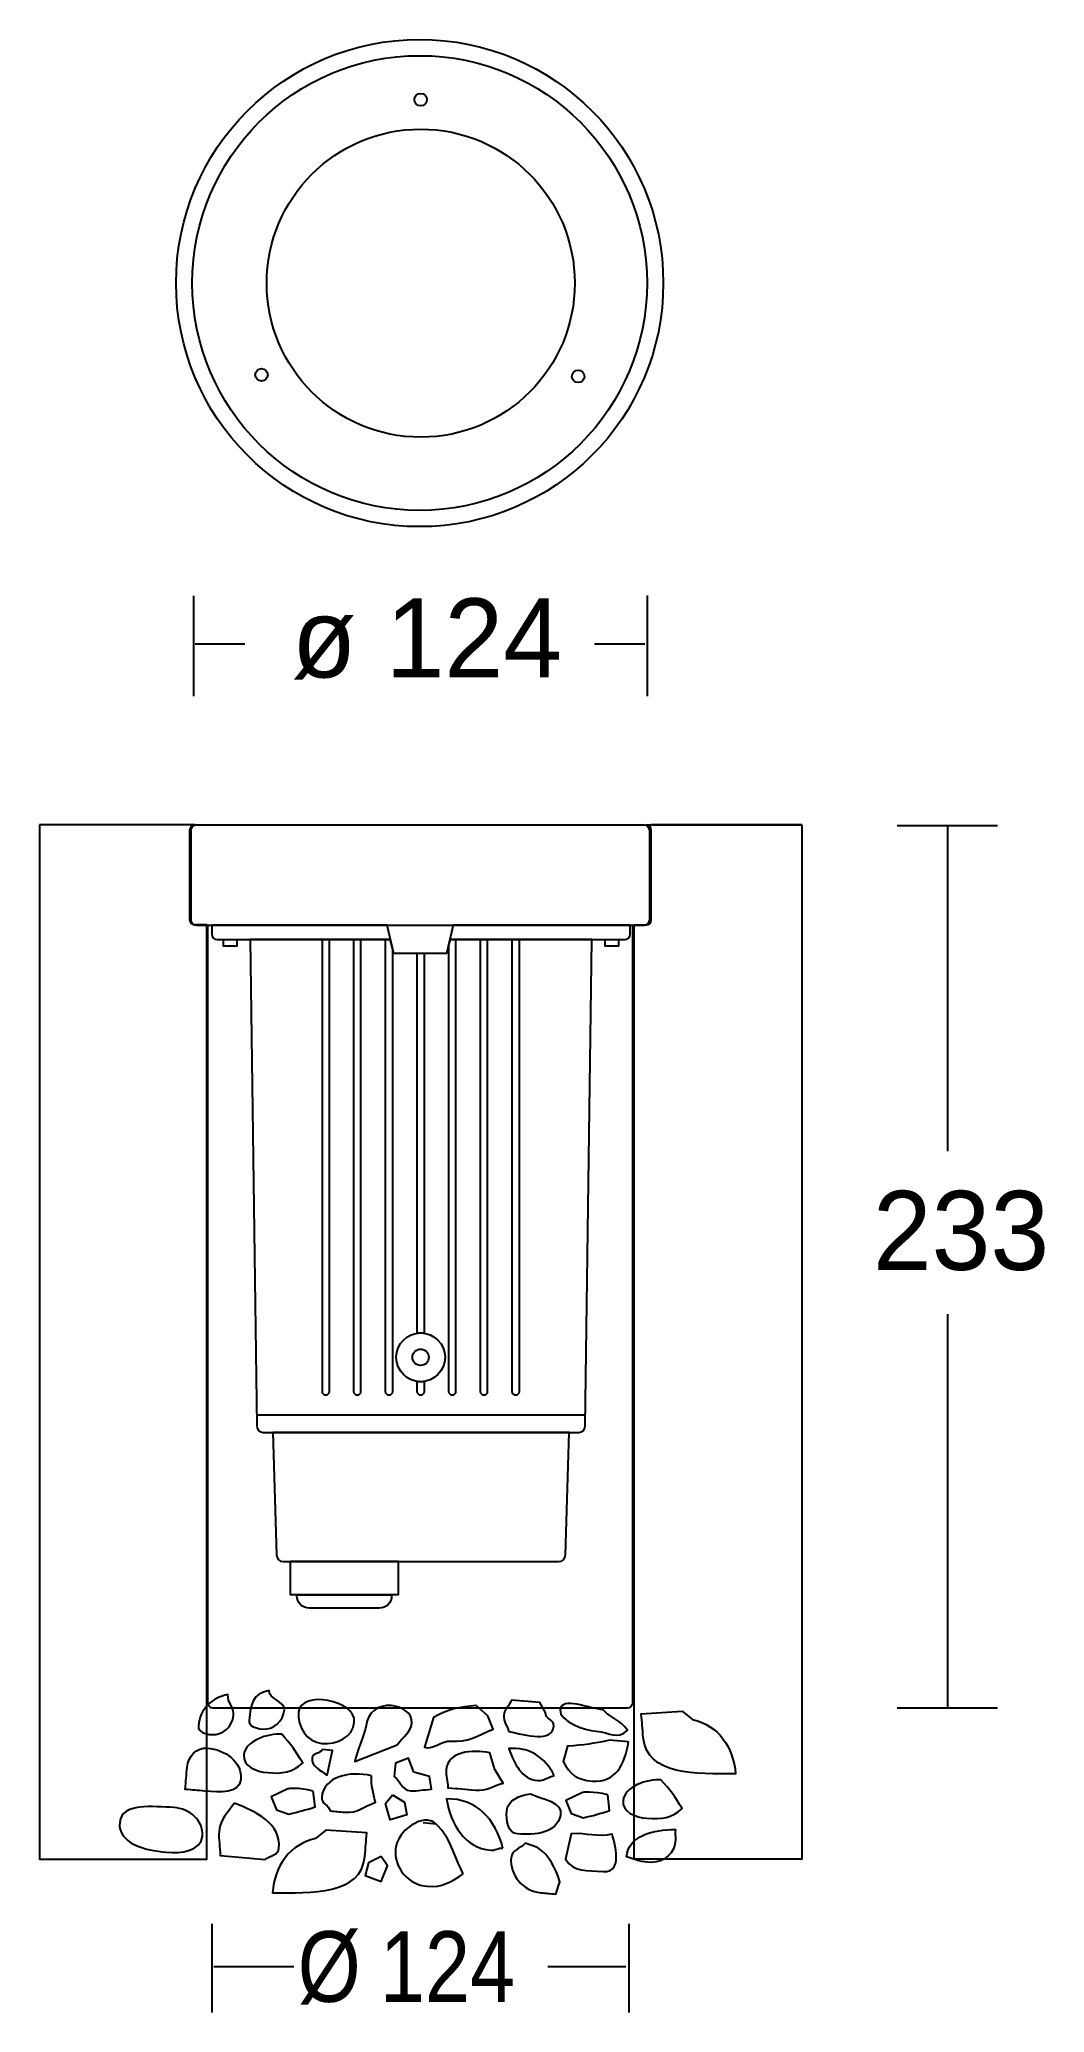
# Model space of a CAD drawing. Extents: x 24 to 119, y 75 to 261.
import ezdxf

# ---------------------------------------------------------------- set-up
doc = ezdxf.new("R2010")
doc.units = 0
doc.layers.add('LIVELLO_1', color=160, linetype='Continuous')
doc.styles.add('STD', font='txt')

# ---------------------------------------------------------------- blocks, each defined once
blk = doc.blocks.new('AI9-BLK5')
at = {"layer": 'LIVELLO_1', "color": 7}
blk.add_line((-0.41, -2.86), (0.78, -2.97), dxfattribs=at)
for points in [[(-3.31, -0.23), (-2.17, -0.92), (-1.97, -2.13), (-3.52, -2.59), (-3.98, -1.06)], [(-4.38, -6.04), (-5.58, -6.64), (-5.87, -7.83), (-4.38, -8.42), (-3.78, -6.93)]]:
    blk.add_lwpolyline(points, close=True, dxfattribs=at)
for points, knots in [([(-13.5, 7.78), (-13.6, 6.7), (-14.5, 5.87), (-15.58, 5.96), (-16.14, 6.01), (-16.87, 6.2), (-16.82, 6.76), (-16.68, 8.36), (-16.49, 9.28), (-14.93, 9.58), (-15, 8.81), (-13.43, 8.55), (-13.5, 7.78)], [0, 0, 0, 0, 1, 1, 1, 2, 2, 2, 3, 3, 3, 4, 4, 4, 4]), ([(-6.91, 6.6), (-7.04, 5.18), (-8.54, 4.49), (-9.97, 4.61), (-11.4, 4.74), (-12.28, 6.16), (-12.15, 7.58), (-11.97, 9.65), (-6.73, 8.67), (-6.91, 6.6)], [0, 0, 0, 0, 1, 1, 1, 2, 2, 2, 3, 3, 3, 3]), ([(-18.28, 7.25), (-18.38, 6.17), (-19.28, 5.34), (-20.36, 5.43), (-20.93, 5.48), (-21.65, 5.68), (-21.6, 6.24), (-21.46, 7.83), (-20.36, 8.91), (-18.81, 9.2), (-18.88, 8.43), (-18.22, 8.03), (-18.28, 7.25)], [0, 0, 0, 0, 1, 1, 1, 2, 2, 2, 3, 3, 3, 4, 4, 4, 4]), ([(-1.49, 6.52), (-1.57, 5.56), (-2.35, 5.25), (-2.87, 4.48), (-2.87, 4.48), (-6.86, 2.9), (-6.86, 2.9), (-6.81, 3.49), (-5.84, 5.71), (-5.78, 6.3), (-5.68, 7.48), (-4.63, 8.28), (-3.44, 8.18), (-2.48, 8.1), (-1.4, 7.48), (-1.49, 6.52)], [0, 0, 0, 0, 1, 1, 1, 2, 2, 2, 3, 3, 3, 4, 4, 4, 5, 5, 5, 5]), ([(5.67, 7.2), (5.67, 7.2), (6.16, 5.96), (6.16, 5.96), (4.76, 5.34), (3.73, 4.68), (2.16, 4.82), (1.42, 4.88), (0.34, 3.96), (-0.31, 4.24), (-0.31, 4.24), (0.56, 7.04), (0.56, 7.04), (1.83, 7.83), (3.04, 8.02), (4.56, 8.19), (4.56, 8.19), (5.67, 7.2), (5.67, 7.2)], [0, 0, 0, 0, 1, 1, 1, 2, 2, 2, 3, 3, 3, 4, 4, 4, 5, 5, 5, 6, 6, 6, 6]), ([(11.1, 7.51), (11.04, 6.91), (11.94, 6.84), (11.89, 6.24), (11.74, 4.62), (9.26, 5.43), (7.64, 5.72), (7.54, 6.25), (7.12, 6.66), (7.17, 7.25), (7.23, 7.84), (7.71, 8.17), (7.9, 8.68), (7.9, 8.68), (10.58, 8.45), (10.58, 8.45), (10.58, 8.45), (11.1, 7.51), (11.1, 7.51)], [0, 0, 0, 0, 1, 1, 1, 2, 2, 2, 3, 3, 3, 4, 4, 4, 5, 5, 5, 6, 6, 6, 6]), ([(16.53, 7.76), (17.41, 6.86), (18.12, 6.89), (18.82, 5.84), (17.86, 4.92), (17.2, 5.64), (15.86, 5.75), (14.77, 5.84), (12.39, 6.69), (12.48, 7.76), (12.6, 9.05), (15.23, 7.88), (16.53, 7.76)], [0, 0, 0, 0, 1, 1, 1, 2, 2, 2, 3, 3, 3, 4, 4, 4, 4]), ([(23.99, 7.65), (23.99, 7.65), (20.12, 7.39), (20.12, 7.39), (20.2, 6.5), (20.23, 6.06), (20.31, 5.17), (20.63, 1.55), (25.34, 1.73), (29.01, 1.75), (28.79, 4.27), (27.41, 6.31), (24.96, 6.85), (24.96, 6.85), (23.99, 7.65), (23.99, 7.65)], [0, 0, 0, 0, 1, 1, 1, 2, 2, 2, 3, 3, 3, 4, 4, 4, 5, 5, 5, 5]), ([(-13.75, 5.46), (-12.87, 4.56), (-12.45, 3.83), (-11.76, 2.77), (-12.71, 1.86), (-13.73, 1.73), (-15.07, 1.85), (-16.15, 1.94), (-17.42, 2.44), (-17.32, 3.52), (-17.21, 4.81), (-15.05, 5.58), (-13.75, 5.46)], [0, 0, 0, 0, 1, 1, 1, 2, 2, 2, 3, 3, 3, 4, 4, 4, 4]), ([(-20.76, 4.17), (-21.75, 4.25), (-22.57, 3.37), (-22.66, 2.38), (-22.73, 1.56), (-22.77, 1.09), (-22.84, 0.27), (-22.11, 0.21), (-21.72, 0.17), (-20.98, 0.11), (-19.6, -0.01), (-17.73, -0.18), (-17.61, 1.2), (-17.46, 2.89), (-19.07, 4.02), (-20.76, 4.17)], [0, 0, 0, 0, 1, 1, 1, 2, 2, 2, 3, 3, 3, 4, 4, 4, 5, 5, 5, 5]), ([(-9.92, 4.03), (-9.92, 4.03), (-8.95, 3.94), (-8.95, 3.94), (-8.95, 3.94), (-9.46, 1.6), (-9.46, 1.6), (-10.09, 2.1), (-10.96, 2.4), (-10.89, 3.22), (-10.85, 3.66), (-10.1, 3.67), (-9.92, 4.03)], [0, 0, 0, 0, 1, 1, 1, 2, 2, 2, 3, 3, 3, 4, 4, 4, 4]), ([(6.33, 2.13), (6.33, 2.13), (7.12, 0.87), (7.12, 0.87), (6.12, 0.58), (5.55, 0.11), (4.51, 0.2), (3.47, 0.29), (2.95, 0.34), (1.91, 0.43), (1.89, 1.1), (1.7, 1.49), (1.76, 2.15), (1.91, 3.86), (4.17, 4.03), (5.87, 3.73), (5.87, 3.73), (6.33, 2.13), (6.33, 2.13)], [0, 0, 0, 0, 1, 1, 1, 2, 2, 2, 3, 3, 3, 4, 4, 4, 5, 5, 5, 6, 6, 6, 6]), ([(11.93, 1.57), (11.39, 1.47), (10.98, 1.06), (10.38, 1.11), (8.82, 1.25), (8.19, 2.64), (7.65, 4.11), (9.54, 4.32), (11.1, 3.29), (11.93, 1.57)], [0, 0, 0, 0, 1, 1, 1, 2, 2, 2, 3, 3, 3, 3]), ([(18.92, 4.75), (18.58, 2.62), (17.68, 0.87), (15.52, 1.06), (14.03, 1.18), (13.47, 1.65), (12.76, 2.9), (12.76, 2.9), (13.18, 4.35), (13.18, 4.35), (14.77, 4.44), (15.61, 4.59), (17.13, 4.91), (17.13, 4.91), (18.92, 4.75), (18.92, 4.75)], [0, 0, 0, 0, 1, 1, 1, 2, 2, 2, 3, 3, 3, 4, 4, 4, 5, 5, 5, 5]), ([(-5.3, 1.56), (-5.31, 0.59), (-5.14, -0.02), (-4.92, -0.94), (-6.08, -1.36), (-6.59, -1.98), (-7.78, -1.88), (-8.3, -1.83), (-8.67, -1.8), (-9.19, -1.76), (-9.22, -1.23), (-10.04, -1.09), (-9.98, -0.49), (-9.81, 1.5), (-7.29, 2.03), (-5.3, 1.56)], [0, 0, 0, 0, 1, 1, 1, 2, 2, 2, 3, 3, 3, 4, 4, 4, 5, 5, 5, 5]), ([(-1.31, 1.91), (-1.31, 1.91), (0.16, 1.49), (0.16, 1.49), (0.16, 1.49), (0.35, 0.28), (0.35, 0.28), (-0.4, 0.27), (-0.87, 0.08), (-1.61, 0.15), (-2.43, 0.22), (-2.58, 1.05), (-3.14, 1.48), (-3.14, 1.48), (-3.03, 2.73), (-3.03, 2.73), (-3.03, 2.73), (-1.79, 3.22), (-1.79, 3.22), (-1.79, 3.22), (-1.31, 1.91), (-1.31, 1.91)], [0, 0, 0, 0, 1, 1, 1, 2, 2, 2, 3, 3, 3, 4, 4, 4, 5, 5, 5, 6, 6, 6, 7, 7, 7, 7]), ([(-10.78, 0.12), (-10.78, 0.12), (-10.61, -1.38), (-10.61, -1.38), (-11.54, -1.67), (-12.15, -1.84), (-13.07, -2.06), (-13.07, -2.06), (-14.24, -1.66), (-14.24, -1.66), (-14.24, -1.66), (-14.73, -0.43), (-14.73, -0.43), (-14.73, -0.43), (-13.16, 0.33), (-13.16, 0.33), (-13.16, 0.33), (-12.17, 0.47), (-10.78, 0.12)], [0, 0, 0, 0, 1, 1, 1, 2, 2, 2, 3, 3, 3, 4, 4, 4, 5, 5, 5, 6, 6, 6, 6]), ([(16.96, -0.23), (16.96, -0.23), (17.13, -1.73), (17.13, -1.73), (16.21, -2.02), (15.59, -2.19), (14.67, -2.41), (14.67, -2.41), (13.51, -2.01), (13.51, -2.01), (13.51, -2.01), (13.01, -0.78), (13.01, -0.78), (13.01, -0.78), (14.58, -0.02), (14.58, -0.02), (14.58, -0.02), (15.57, 0.12), (16.96, -0.23)], [0, 0, 0, 0, 1, 1, 1, 2, 2, 2, 3, 3, 3, 4, 4, 4, 5, 5, 5, 6, 6, 6, 6]), ([(21.98, 1.17), (22.87, 0.27), (23.28, -0.47), (23.97, -1.52), (23.02, -2.44), (22, -2.57), (20.66, -2.45), (19.58, -2.36), (18.31, -1.86), (18.41, -0.78), (18.52, 0.51), (20.68, 1.28), (21.98, 1.17)], [0, 0, 0, 0, 1, 1, 1, 2, 2, 2, 3, 3, 3, 4, 4, 4, 4]), ([(-23.91, -1.42), (-22.44, -1.55), (-21.09, -2.66), (-21.22, -4.12), (-21.35, -5.55), (-23.2, -5.77), (-24.63, -5.65), (-26.62, -5.48), (-29.19, -4.82), (-29.01, -2.84), (-28.84, -0.94), (-25.83, -1.38), (-23.91, -1.42)], [0, 0, 0, 0, 1, 1, 1, 2, 2, 2, 3, 3, 3, 4, 4, 4, 4]), ([(-18.21, -1.02), (-16.11, -1.87), (-13.8, -2.97), (-14.01, -5.26), (-14.06, -5.93), (-14.81, -5.94), (-15.3, -6.34), (-15.3, -6.34), (-19.54, -5.97), (-19.54, -5.97), (-19.54, -5.08), (-19.72, -4.54), (-19.64, -3.65), (-19.53, -2.47), (-18.81, -1.93), (-18.21, -1.02)], [0, 0, 0, 0, 1, 1, 1, 2, 2, 2, 3, 3, 3, 4, 4, 4, 5, 5, 5, 5]), ([(7.08, -5.26), (6.63, -5.22), (6.38, -5.5), (5.94, -5.46), (3.48, -5.24), (2.17, -3.04), (1.78, -0.62), (4.56, -0.57), (6.42, -2.52), (7.08, -5.26)], [0, 0, 0, 0, 1, 1, 1, 2, 2, 2, 3, 3, 3, 3]), ([(9.69, -0.15), (8.7, -0.29), (7.54, -0.71), (7.45, -1.74), (7.37, -2.63), (7.56, -3.84), (8.46, -3.92), (10.17, -4.07), (12.14, -3.87), (12.51, -2.18), (12.78, -0.87), (10.84, -0.7), (9.69, -0.15)], [0, 0, 0, 0, 1, 1, 1, 2, 2, 2, 3, 3, 3, 4, 4, 4, 4]), ([(-9.6, -3.56), (-9.6, -3.56), (-5.73, -3.82), (-5.73, -3.82), (-5.8, -4.71), (-5.84, -5.15), (-5.92, -6.04), (-6.24, -9.67), (-10.95, -9.48), (-14.62, -9.46), (-14.4, -6.94), (-13.02, -4.9), (-10.57, -4.37), (-10.57, -4.37), (-9.6, -3.56), (-9.6, -3.56)], [0, 0, 0, 0, 1, 1, 1, 2, 2, 2, 3, 3, 3, 4, 4, 4, 5, 5, 5, 5]), ([(3.36, -7.67), (2.17, -8.46), (1.37, -8.98), (-0.04, -8.86), (-1.83, -8.71), (-3.19, -7.1), (-3.03, -5.32), (-2.88, -3.62), (-0.41, -1.89), (0.78, -2.97), (2.23, -4.36), (2.4, -5.87), (3.36, -7.67)], [0, 0, 0, 0, 1, 1, 1, 2, 2, 2, 3, 3, 3, 4, 4, 4, 4]), ([(18.73, -6.09), (19.6, -6.35), (20.16, -6.61), (21.08, -6.61), (22.29, -6.61), (23.34, -5.7), (23.34, -4.49), (23.34, -4.1), (23.29, -3.88), (23.34, -3.5), (21.29, -3.5), (18.9, -4.06), (18.73, -6.09)], [0, 0, 0, 0, 1, 1, 1, 2, 2, 2, 3, 3, 3, 4, 4, 4, 4]), ([(10.35, -5.19), (11.55, -6.04), (11.99, -7.05), (12.46, -8.43), (12.46, -8.43), (12.06, -9.59), (12.06, -9.59), (11.54, -9.54), (11.17, -9.51), (10.65, -9.47), (9.01, -9.32), (7.72, -7.8), (7.86, -6.17), (7.93, -5.43), (8.69, -5.35), (9.19, -4.79), (9.19, -4.79), (10.35, -5.19), (10.35, -5.19)], [0, 0, 0, 0, 1, 1, 1, 2, 2, 2, 3, 3, 3, 4, 4, 4, 5, 5, 5, 6, 6, 6, 6]), ([(16.53, -7.47), (15.04, -7.34), (13.7, -7.55), (12.99, -6.3), (12.99, -6.3), (13.53, -3.91), (13.53, -3.91), (15.11, -3.82), (15.85, -4.26), (17.37, -3.95), (17.37, -3.95), (18.69, -7.66), (16.53, -7.47)], [0, 0, 0, 0, 1, 1, 1, 2, 2, 2, 3, 3, 3, 4, 4, 4, 4])]:
    blk.add_open_spline(points, degree=3, knots=knots, dxfattribs=at)
blk = doc.blocks.new('AI9-BLK2')
at = {"layer": 'LIVELLO_1', "color": 7}
for points in [[(-35.83, 48.19), (-35.83, 48.19), (-21.15, 48.19), (-21.15, 48.19), (-21.42, 48.19), (-21.65, 47.97), (-21.65, 47.69), (-21.65, 47.69), (-21.65, 39.26), (-21.65, 39.26), (-21.65, 38.98), (-21.42, 38.76), (-21.15, 38.76), (-21.15, 38.76), (-20.05, 38.76), (-20.05, 38.76), (-20.05, 38.76), (-20.05, -49.26), (-20.05, -49.26), (-20.05, -49.26), (-35.83, -49.26), (-35.83, -49.26), (-35.83, -49.26), (-35.83, 48.19), (-35.83, 48.19)], [(35.99, 48.19), (35.99, 48.19), (21.31, 48.19), (21.31, 48.19), (21.58, 48.19), (21.81, 47.97), (21.81, 47.69), (21.81, 47.69), (21.81, 39.26), (21.81, 39.26), (21.81, 38.98), (21.58, 38.76), (21.31, 38.76), (21.31, 38.76), (20.21, 38.76), (20.21, 38.76), (20.21, 38.76), (20.21, -49.26), (20.21, -49.26), (20.21, -49.26), (35.99, -49.26), (35.99, -49.26), (35.99, -49.26), (35.99, 48.19), (35.99, 48.19)]]:
    blk.add_open_spline(points, degree=3, knots=[0, 0, 0, 0, 1, 1, 1, 2, 2, 2, 3, 3, 3, 4, 4, 4, 5, 5, 5, 6, 6, 6, 7, 7, 7, 8, 8, 8, 8], dxfattribs=at)
blk = doc.blocks.new('AI9-BLK1')
at = {"layer": 'LIVELLO_1', "color": 7}
for p, q in [((-31.51, 31.82), (-31.51, 41.27)), ((11.23, 31.82), (11.23, 41.28)), ((-26.72, 36.7), (-31.4, 36.7)), ((10.97, 36.7), (6.24, 36.7)), ((-46.06, 19.71), (-31.88, 19.71)), ((11.58, 19.71), (25.76, 19.71)), ((34.74, 19.61), (44.2, 19.61)), ((39.47, 19.61), (39.47, -11.07)), ((39.47, -26.4), (39.47, -63.52)), ((-25.58, -35.89), (5.32, -35.89)), ((34.74, -63.52), (44.2, -63.52)), ((-29.78, -92.21), (-29.78, -83.84)), ((9.48, -92.21), (9.48, -83.84)), ((-22.11, -87.91), (-29.62, -87.91)), ((9.19, -87.91), (1.84, -87.91))]:
    blk.add_line(p, q, dxfattribs=at)
for points in [[(-13.31, 10.23), (-7.08, 10.23), (-7.7, 7.57), (-12.69, 7.57)], [(-28.71, 8.89), (-27.46, 8.89), (-27.46, 8.27), (-28.71, 8.27)], [(7.23, 8.89), (8.48, 8.89), (8.48, 8.27), (7.23, 8.27)], [(-22.41, -49.68), (-12.28, -49.68), (-12.28, -52.86), (-22.41, -52.86)]]:
    blk.add_lwpolyline(points, close=True, dxfattribs=at)
for centre, radius in [((-10.24, 70.73), 22.95), ((-10.24, 70.73), 21.42), ((-10.14, 88.01), 0.589), ((-10.14, 70.72), 14.51), ((-25.14, 62.08), 0.59), ((4.69, 61.94), 0.589), ((-10.15, -30.48), 2.3), ((-10.15, -30.48), 0.769)]:
    blk.add_circle(centre, radius, dxfattribs=at)
for points, knots in [([(-31.31, 19.66), (-31.31, 19.66), (10.93, 19.66), (10.93, 19.66), (11.21, 19.66), (11.43, 19.43), (11.43, 19.16), (11.43, 19.16), (11.43, 10.73), (11.43, 10.73), (11.43, 10.46), (11.21, 10.23), (10.93, 10.23), (10.93, 10.23), (-31.31, 10.23), (-31.31, 10.23), (-31.59, 10.23), (-31.81, 10.46), (-31.81, 10.73), (-31.81, 10.73), (-31.81, 19.16), (-31.81, 19.16), (-31.81, 19.43), (-31.59, 19.66), (-31.31, 19.66)], [0, 0, 0, 0, 1, 1, 1, 2, 2, 2, 3, 3, 3, 4, 4, 4, 5, 5, 5, 6, 6, 6, 7, 7, 7, 8, 8, 8, 8]), ([(9.81, 10.23), (9.81, 10.23), (9.81, -63.04), (9.81, -63.04), (9.81, -63.31), (9.59, -63.54), (9.31, -63.54), (9.31, -63.54), (-29.69, -63.54), (-29.69, -63.54), (-29.97, -63.54), (-30.19, -63.31), (-30.19, -63.04), (-30.19, -63.04), (-30.19, 10.23), (-30.19, 10.23)], [0, 0, 0, 0, 1, 1, 1, 2, 2, 2, 3, 3, 3, 4, 4, 4, 5, 5, 5, 5]), ([(-29.33, 8.89), (-29.61, 8.89), (-29.83, 9.12), (-29.83, 9.39), (-29.83, 9.39), (-29.83, 10.23), (-29.83, 10.23), (-29.83, 10.23), (-13.31, 10.23), (-13.31, 10.23), (-13.31, 10.23), (-13, 8.89), (-13, 8.89), (-13, 8.89), (-29.33, 8.89), (-29.33, 8.89)], [0, 0, 0, 0, 1, 1, 1, 2, 2, 2, 3, 3, 3, 4, 4, 4, 5, 5, 5, 5]), ([(-7.08, 10.23), (-7.08, 10.23), (9.6, 10.23), (9.6, 10.23), (9.6, 10.23), (9.6, 9.39), (9.6, 9.39), (9.6, 9.12), (9.38, 8.89), (9.1, 8.89), (9.1, 8.89), (-7.4, 8.89), (-7.4, 8.89), (-7.4, 8.89), (-7.08, 10.23), (-7.08, 10.23)], [0, 0, 0, 0, 1, 1, 1, 2, 2, 2, 3, 3, 3, 4, 4, 4, 5, 5, 5, 5]), ([(-0.85, 8.89), (-0.85, 8.89), (5.99, 8.89), (5.99, 8.89), (5.99, 8.89), (5.36, -36.92), (5.36, -36.92), (5.36, -37.27), (5.09, -37.55), (4.74, -37.55), (4.74, -37.55), (-24.97, -37.55), (-24.97, -37.55), (-25.32, -37.55), (-25.59, -37.27), (-25.59, -36.92), (-25.59, -36.92), (-26.22, 8.89), (-26.22, 8.89), (-26.22, 8.89), (-19.44, 8.89), (-19.44, 8.89), (-19.44, 8.89), (-13, 8.89), (-13, 8.89), (-13, 8.89), (-12.69, 7.57), (-12.69, 7.57), (-12.69, 7.57), (-7.7, 7.57), (-7.7, 7.57), (-7.7, 7.57), (-7.4, 8.89), (-7.4, 8.89), (-7.4, 8.89), (-0.85, 8.89), (-0.85, 8.89)], [0, 0, 0, 0, 1, 1, 1, 2, 2, 2, 3, 3, 3, 4, 4, 4, 5, 5, 5, 6, 6, 6, 7, 7, 7, 8, 8, 8, 9, 9, 9, 10, 10, 10, 11, 11, 11, 12, 12, 12, 12]), ([(-18.75, 8.89), (-18.75, 8.89), (-18.75, -33.69), (-18.75, -33.69), (-18.75, -33.88), (-18.9, -34.03), (-19.11, -34.03), (-19.29, -34.03), (-19.44, -33.88), (-19.44, -33.69), (-19.44, -33.69), (-19.44, 8.89), (-19.44, 8.89), (-19.44, 8.89), (-18.75, 8.89), (-18.75, 8.89)], [0, 0, 0, 0, 1, 1, 1, 2, 2, 2, 3, 3, 3, 4, 4, 4, 5, 5, 5, 5]), ([(-15.77, 8.89), (-15.77, 8.89), (-15.77, -33.69), (-15.77, -33.69), (-15.77, -33.88), (-15.92, -34.03), (-16.12, -34.03), (-16.31, -34.03), (-16.46, -33.88), (-16.46, -33.69), (-16.46, -33.69), (-16.46, 8.89), (-16.46, 8.89), (-16.46, 8.89), (-15.77, 8.89), (-15.77, 8.89)], [0, 0, 0, 0, 1, 1, 1, 2, 2, 2, 3, 3, 3, 4, 4, 4, 5, 5, 5, 5]), ([(-12.78, 7.95), (-12.78, 7.95), (-12.78, -33.69), (-12.78, -33.69), (-12.78, -33.88), (-12.93, -34.03), (-13.14, -34.03), (-13.33, -34.03), (-13.48, -33.88), (-13.48, -33.69), (-13.48, -33.69), (-13.48, 8.89), (-13.48, 8.89), (-13.48, 8.89), (-13.02, 8.89), (-13.02, 8.89), (-13.02, 8.89), (-12.78, 7.95), (-12.78, 7.95)], [0, 0, 0, 0, 1, 1, 1, 2, 2, 2, 3, 3, 3, 4, 4, 4, 5, 5, 5, 6, 6, 6, 6]), ([(-9.8, 7.57), (-9.8, 7.57), (-9.8, -28.2), (-9.8, -28.2), (-9.91, -28.18), (-10.03, -28.18), (-10.15, -28.18), (-10.27, -28.18), (-10.38, -28.18), (-10.5, -28.2), (-10.5, -28.2), (-10.5, 7.57), (-10.5, 7.57), (-10.5, 7.57), (-9.8, 7.57), (-9.8, 7.57)], [0, 0, 0, 0, 1, 1, 1, 2, 2, 2, 3, 3, 3, 4, 4, 4, 5, 5, 5, 5]), ([(-6.82, 8.89), (-6.82, 8.89), (-6.82, -33.69), (-6.82, -33.69), (-6.82, -33.88), (-6.97, -34.03), (-7.18, -34.03), (-7.36, -34.03), (-7.51, -33.88), (-7.51, -33.69), (-7.51, -33.69), (-7.51, 8.34), (-7.51, 8.34), (-7.51, 8.34), (-7.38, 8.89), (-7.38, 8.89), (-7.38, 8.89), (-6.82, 8.89), (-6.82, 8.89)], [0, 0, 0, 0, 1, 1, 1, 2, 2, 2, 3, 3, 3, 4, 4, 4, 5, 5, 5, 6, 6, 6, 6]), ([(-3.84, 8.89), (-3.84, 8.89), (-3.84, -33.69), (-3.84, -33.69), (-3.84, -33.88), (-3.99, -34.03), (-4.2, -34.03), (-4.38, -34.03), (-4.53, -33.88), (-4.53, -33.69), (-4.53, -33.69), (-4.53, 8.89), (-4.53, 8.89), (-4.53, 8.89), (-3.84, 8.89), (-3.84, 8.89)], [0, 0, 0, 0, 1, 1, 1, 2, 2, 2, 3, 3, 3, 4, 4, 4, 5, 5, 5, 5]), ([(-0.85, 8.89), (-0.85, 8.89), (-0.85, -33.69), (-0.85, -33.69), (-0.85, -33.88), (-1.01, -34.03), (-1.21, -34.03), (-1.4, -34.03), (-1.55, -33.88), (-1.55, -33.69), (-1.55, -33.69), (-1.55, 8.89), (-1.55, 8.89), (-1.55, 8.89), (-0.85, 8.89), (-0.85, 8.89)], [0, 0, 0, 0, 1, 1, 1, 2, 2, 2, 3, 3, 3, 4, 4, 4, 5, 5, 5, 5]), ([(-9.8, -32.76), (-9.8, -32.76), (-9.8, -33.69), (-9.8, -33.69), (-9.8, -33.88), (-9.95, -34.03), (-10.16, -34.03), (-10.34, -34.03), (-10.5, -33.88), (-10.5, -33.69), (-10.5, -33.69), (-10.5, -32.76), (-10.5, -32.76), (-10.38, -32.78), (-10.27, -32.78), (-10.15, -32.78), (-10.03, -32.78), (-9.91, -32.78), (-9.8, -32.76)], [0, 0, 0, 0, 1, 1, 1, 2, 2, 2, 3, 3, 3, 4, 4, 4, 5, 5, 5, 6, 6, 6, 6]), ([(3.83, -37.55), (3.83, -37.55), (3.49, -49.1), (3.49, -49.1), (3.49, -49.45), (3.22, -49.73), (2.87, -49.73), (2.87, -49.73), (-23.1, -49.73), (-23.1, -49.73), (-23.45, -49.73), (-23.72, -49.45), (-23.72, -49.1), (-23.72, -49.1), (-24.07, -37.55), (-24.07, -37.55), (-24.07, -37.55), (3.83, -37.55), (3.83, -37.55)], [0, 0, 0, 0, 1, 1, 1, 2, 2, 2, 3, 3, 3, 4, 4, 4, 5, 5, 5, 6, 6, 6, 6]), ([(-21.8, -52.86), (-21.8, -52.86), (-21.8, -52.95), (-21.8, -52.95), (-21.8, -53.6), (-21.28, -54.12), (-20.64, -54.12), (-20.64, -54.12), (-14.05, -54.12), (-14.05, -54.12), (-13.4, -54.12), (-12.88, -53.6), (-12.88, -52.95), (-12.88, -52.95), (-12.88, -52.86), (-12.88, -52.86), (-12.88, -52.86), (-21.8, -52.86), (-21.8, -52.86)], [0, 0, 0, 0, 1, 1, 1, 2, 2, 2, 3, 3, 3, 4, 4, 4, 5, 5, 5, 6, 6, 6, 6])]:
    blk.add_open_spline(points, degree=3, knots=knots, dxfattribs=at)
for name, p in [('AI9-BLK2', (-10.23, -28.51)), ('AI9-BLK5', (-9.49, -71.46))]:
    blk.add_blockref(name, p, dxfattribs=at)
at = {"layer": 'LIVELLO_1', "color": 7, "attachment_point": 1, "style": 'STD'}
for s, insert, char_height in [('\\fMyriad Roman|b0|i0;\\H7.4447;\\C7;ø 124', (-22.29, 41.02), 7.4447), ('\\fMyriad Roman|b0|i0;\\H7.4447;\\C7;233', (32.45, -14.8), 7.4447), ('\\fArial Narrow|b0|i0;\\H6.6578;\\C7;Ø', (-21.73, -84.55), 6.6578), ('\\fArial Narrow|b0|i0;\\H6.6578;\\C7;124', (-13.98, -84.55), 6.6578)]:
    blk.add_mtext(s, dxfattribs=dict(at, insert=insert, char_height=char_height))

msp = doc.modelspace()

# ---------------------------------------------------------------- block references
at = {"layer": 'LIVELLO_1', "color": 7}
msp.add_blockref('AI9-BLK1', (70.387521, 166.994803), dxfattribs=at)

doc.saveas('drawing.dxf')
